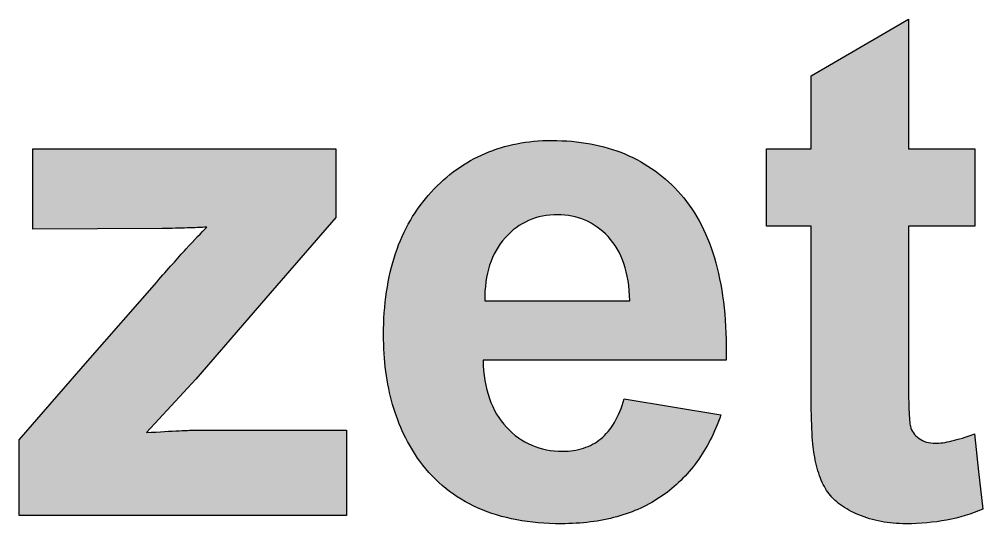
# Model space of a CAD drawing. Extents: x 13 to 340, y -87 to -13.
# Drawn here: x 250.5 to 339.6, y -67.6 to -20.9 of the extents above; entities that cross this region are included whole.
import ezdxf

# ---------------------------------------------------------------- set-up
doc = ezdxf.new("R2010")
doc.units = 0
doc.layers.add('LOGO', color=7, linetype='CONTINUOUS')

# ---------------------------------------------------------------- blocks, each defined once
blk = doc.blocks.new('*U3')
at = {"layer": 'LOGO', "color": 250, "extrusion": (0, 0, -1)}
for points in [[(-251.77, -40.341), (-251.77, -32.901), (-256.879, -40.313)], [(-256.879, -40.313), (-251.77, -32.901), (-256.879, -32.901)], [(-256.879, -40.313), (-256.879, -32.901), (-257.757, -40.309)], [(-257.757, -40.309), (-256.879, -32.901), (-257.757, -32.901)], [(-257.757, -40.309), (-257.757, -32.901), (-262.275, -40.285)], [(-262.275, -40.285), (-257.757, -32.901), (-262.275, -32.901)], [(-262.275, -40.285), (-262.275, -32.901), (-263.233, -40.28)], [(-263.233, -40.28), (-262.275, -32.901), (-263.233, -32.901)], [(-263.233, -40.28), (-263.233, -32.901), (-263.744, -40.277)], [(-263.744, -40.277), (-263.233, -32.901), (-263.744, -32.901)], [(-263.744, -40.277), (-263.744, -32.901), (-264.558, -40.26)], [(-264.558, -40.26), (-263.744, -32.901), (-264.558, -32.901)], [(-264.558, -40.26), (-264.558, -32.901), (-265.3, -40.245)], [(-265.3, -40.245), (-264.558, -32.901), (-265.3, -32.901)], [(-265.3, -40.245), (-265.3, -32.901), (-265.66, -40.237)], [(-265.66, -40.237), (-265.3, -32.901), (-265.66, -32.901)], [(-265.66, -40.237), (-265.66, -32.901), (-265.788, -40.234)], [(-265.788, -40.234), (-265.66, -32.901), (-265.788, -32.901)], [(-265.788, -40.234), (-265.788, -32.901), (-265.956, -40.231)], [(-265.956, -40.231), (-265.788, -32.901), (-265.956, -32.901)], [(-265.956, -40.231), (-265.956, -32.901), (-266.051, -40.229)], [(-266.051, -40.229), (-265.956, -32.901), (-266.051, -32.901)], [(-266.051, -40.229), (-266.051, -32.901), (-266.841, -40.194)], [(-266.841, -40.194), (-266.051, -32.901), (-266.841, -32.901)], [(-266.841, -40.194), (-266.841, -32.901), (-266.905, -40.191)], [(-266.905, -40.191), (-266.841, -32.901), (-266.905, -32.901)], [(-266.905, -40.191), (-266.905, -32.901), (-267.863, -40.149)], [(-267.863, -40.149), (-266.905, -32.901), (-267.863, -32.901)], [(-267.863, -53.021), (-267.863, -32.901), (-273.324, -46.728)], [(-273.324, -46.728), (-267.863, -32.901), (-273.324, -32.901)], [(-273.324, -46.728), (-273.324, -32.901), (-273.851, -46.12)], [(-273.851, -46.12), (-273.324, -32.901), (-273.851, -32.901)], [(-273.851, -46.12), (-273.851, -32.901), (-279.807, -39.255)], [(-279.807, -39.255), (-273.851, -32.901), (-279.807, -32.901)], [(-294.617, -42.304), (-294.617, -32.959), (-294.666, -42.228)], [(-294.666, -42.228), (-294.666, -32.941), (-294.67, -42.222)], [(-294.67, -42.222), (-294.67, -32.94), (-295.005, -41.698)], [(-295.005, -41.698), (-295.005, -32.818), (-295.038, -41.656)], [(-295.038, -41.656), (-295.038, -32.805), (-295.453, -41.139)], [(-295.453, -41.139), (-295.453, -32.702), (-295.58, -41.011)], [(-295.58, -41.011), (-295.58, -32.671), (-295.948, -40.637)], [(-295.948, -40.637), (-295.948, -32.579), (-296.475, -40.203)], [(-296.475, -40.203), (-296.475, -32.449), (-296.522, -40.172)], [(-296.522, -40.172), (-296.522, -32.437), (-296.54, -40.16)], [(-296.54, -40.16), (-296.54, -32.432), (-296.681, -40.067)], [(-296.681, -40.067), (-296.681, -32.412), (-297.033, -39.835)], [(-297.033, -39.835), (-297.033, -32.362), (-297.624, -39.534)], [(-297.624, -39.534), (-297.624, -32.278), (-297.911, -39.426)], [(-297.911, -39.426), (-297.911, -32.238), (-298.116, -39.349)], [(-298.116, -39.349), (-298.116, -32.208), (-298.246, -39.3)], [(-298.246, -39.3), (-298.246, -32.202), (-298.518, -39.231)], [(-298.518, -39.231), (-298.518, -32.19), (-298.901, -39.133)], [(-298.901, -39.133), (-298.901, -32.173), (-299.268, -39.08)], [(-299.268, -39.08), (-299.268, -32.156), (-299.587, -39.033)], [(-299.587, -39.033), (-299.587, -32.142), (-299.764, -39.025)], [(-299.764, -39.025), (-299.764, -32.134), (-300.273, -39.001)], [(-300.273, -39.001), (-299.764, -32.134), (-300.273, -32.155)], [(-300.273, -39.001), (-300.273, -32.155), (-300.306, -39)], [(-300.306, -39), (-300.273, -32.155), (-300.306, -32.157)], [(-300.657, -39.016), (-300.306, -32.157), (-300.657, -32.172)], [(-300.752, -39.021), (-300.657, -32.172), (-300.752, -32.176)], [(-300.979, -39.031), (-300.752, -32.176), (-300.979, -32.185)], [(-301.606, -39.123), (-300.979, -32.185), (-301.606, -32.212)], [(-301.627, -39.126), (-301.606, -32.212), (-301.627, -32.215)], [(-301.765, -39.161), (-301.627, -32.215), (-301.765, -32.233)], [(-302.249, -39.285), (-301.765, -32.233), (-302.249, -32.298)], [(-302.693, -39.45), (-302.249, -32.298), (-302.693, -32.358)], [(-302.844, -39.506), (-302.693, -32.358), (-302.844, -32.378)], [(-303.335, -39.752), (-302.844, -32.378), (-303.335, -32.444)], [(-303.348, -39.758), (-303.335, -32.444), (-303.348, -32.446)], [(-303.414, -39.792), (-303.348, -32.446), (-303.414, -32.462)], [(-303.537, -39.87), (-303.414, -32.462), (-303.537, -32.491)], [(-303.958, -40.14), (-303.537, -32.491), (-303.958, -32.591)], [(-304.297, -40.41), (-303.958, -32.591), (-304.297, -32.672)], [(-304.476, -40.552), (-304.297, -32.672), (-304.476, -32.715)], [(-304.648, -40.718), (-304.476, -32.715), (-304.648, -32.755)], [(-304.968, -41.027), (-304.648, -32.755), (-304.968, -32.831)], [(-304.972, -41.031), (-304.968, -32.831), (-304.972, -32.832)], [(-304.99, -41.053), (-304.972, -32.832), (-304.99, -32.837)], [(-305.419, -41.563), (-304.99, -32.837), (-305.419, -32.989)], [(-293.408, -52.442), (-293.408, -33.427), (-293.568, -52.442)], [(-293.568, -46.951), (-293.568, -33.348), (-293.58, -46.472)], [(-293.58, -46.472), (-293.58, -33.342), (-293.591, -46.057)], [(-293.591, -46.057), (-293.591, -33.336), (-293.608, -45.876)], [(-293.608, -45.876), (-293.608, -33.328), (-293.674, -45.21)], [(-293.674, -45.21), (-293.674, -33.304), (-293.818, -44.412)], [(-293.818, -44.412), (-293.818, -33.251), (-293.999, -43.751)], [(-293.999, -43.751), (-293.999, -33.185), (-294.023, -43.662)], [(-294.023, -43.662), (-294.023, -33.176), (-294.29, -42.959)], [(-294.29, -42.959), (-294.29, -33.079), (-294.617, -42.304)], [(-305.559, -41.775), (-305.419, -32.989), (-305.559, -33.038)], [(-305.778, -42.107), (-305.559, -33.038), (-305.778, -33.116)], [(-305.812, -42.158), (-305.778, -33.116), (-305.812, -33.128)], [(-306.058, -42.634), (-305.812, -33.128), (-306.058, -33.215)], [(-306.149, -42.811), (-306.058, -33.215), (-306.149, -33.247)], [(-306.429, -43.522), (-306.149, -33.247), (-306.429, -33.347)], [(-306.469, -43.662), (-306.429, -33.347), (-306.469, -33.361)], [(-306.532, -43.879), (-306.469, -33.361), (-306.532, -33.383)], [(-306.652, -44.292), (-306.532, -33.383), (-306.652, -33.441)], [(-306.818, -45.12), (-306.652, -33.441), (-306.818, -33.522)], [(-306.927, -46.006), (-306.818, -33.522), (-306.927, -33.576)], [(-306.979, -46.951), (-306.927, -33.576), (-306.979, -33.601)], [(-306.979, -52.442), (-306.979, -33.601), (-307.975, -52.442)], [(-307.975, -52.442), (-306.979, -33.601), (-307.975, -34.086)], [(-307.975, -52.442), (-307.975, -34.086), (-307.988, -52.442)], [(-307.988, -52.442), (-307.975, -34.086), (-307.988, -34.095)], [(-307.988, -52.442), (-307.988, -34.095), (-309.318, -52.442)], [(-309.318, -52.442), (-307.988, -34.095), (-309.318, -34.945)], [(-309.318, -52.442), (-309.318, -34.945), (-309.965, -52.442)], [(-309.965, -52.442), (-309.318, -34.945), (-309.965, -35.474)], [(-309.965, -52.442), (-309.965, -35.474), (-310.561, -52.442)], [(-310.561, -52.442), (-309.965, -35.474), (-310.561, -35.96)], [(-310.561, -52.442), (-310.561, -35.96), (-310.939, -52.442)], [(-310.939, -52.442), (-310.561, -35.96), (-310.939, -36.348)], [(-310.939, -52.442), (-310.939, -36.348), (-311.7, -52.442)], [(-311.7, -52.442), (-310.939, -36.348), (-311.7, -37.127)], [(-311.7, -52.442), (-311.7, -37.127), (-311.705, -52.442)], [(-311.705, -52.442), (-311.7, -37.127), (-311.705, -37.132)], [(-311.705, -52.442), (-311.705, -37.132), (-312.727, -52.442)], [(-312.727, -52.442), (-311.705, -37.132), (-312.727, -38.464)], [(-312.727, -52.442), (-312.727, -38.464), (-313.186, -52.442)], [(-313.186, -52.442), (-312.727, -38.464), (-313.186, -39.246)], [(-313.186, -52.442), (-313.186, -39.246), (-313.607, -52.442)], [(-313.607, -52.442), (-313.186, -39.246), (-313.607, -39.963)], [(-313.607, -52.442), (-313.607, -39.963), (-314.344, -52.442)], [(-314.344, -52.442), (-313.607, -39.963), (-314.344, -41.628)], [(-266.841, -54.199), (-266.841, -41.232), (-266.905, -54.125)], [(-266.905, -54.125), (-266.905, -41.164), (-267.863, -53.021)], [(-314.344, -52.442), (-314.344, -41.628), (-314.422, -52.442)], [(-314.422, -52.442), (-314.344, -41.628), (-314.422, -41.869)], [(-314.422, -52.442), (-314.422, -41.869), (-314.938, -52.442)], [(-314.938, -52.442), (-314.422, -41.869), (-314.938, -43.458)], [(-265.66, -55.479), (-265.66, -42.501), (-265.788, -55.34)], [(-265.788, -55.34), (-265.788, -42.357), (-265.956, -55.159)], [(-265.956, -55.159), (-265.956, -42.169), (-266.051, -55.055)], [(-266.051, -55.055), (-266.051, -42.068), (-266.841, -54.199)], [(-265.3, -55.869), (-265.3, -42.905), (-265.66, -55.479)], [(-314.938, -52.442), (-314.938, -43.458), (-315.39, -52.442)], [(-315.39, -52.442), (-314.938, -43.458), (-315.39, -45.455)], [(-264.558, -56.674), (-264.558, -43.738), (-265.3, -55.869)], [(-263.233, -58.11), (-263.233, -45.226), (-263.744, -57.556)], [(-263.744, -57.556), (-263.744, -44.652), (-264.558, -56.674)], [(-262.275, -59.148), (-262.275, -46.326), (-263.233, -58.11)], [(-315.39, -52.442), (-315.39, -45.455), (-315.41, -52.442)], [(-315.41, -52.442), (-315.39, -45.455), (-315.41, -45.594)], [(-315.41, -52.442), (-315.41, -45.594), (-315.699, -52.442)], [(-315.699, -52.442), (-315.41, -45.594), (-315.699, -47.618)], [(-293.568, -52.442), (-293.568, -46.951), (-293.58, -52.442)], [(-293.58, -52.442), (-293.568, -46.951), (-293.58, -46.951)], [(-293.58, -52.442), (-293.58, -46.951), (-293.591, -52.442)], [(-293.591, -52.442), (-293.58, -46.951), (-293.591, -46.951)], [(-293.591, -52.442), (-293.591, -46.951), (-293.608, -52.442)], [(-293.608, -52.442), (-293.591, -46.951), (-293.608, -46.951)], [(-293.608, -52.442), (-293.608, -46.951), (-293.674, -52.442)], [(-293.674, -52.442), (-293.608, -46.951), (-293.674, -46.951)], [(-293.674, -52.442), (-293.674, -46.951), (-293.818, -52.442)], [(-293.818, -52.442), (-293.674, -46.951), (-293.818, -46.951)], [(-293.818, -52.442), (-293.818, -46.951), (-293.999, -52.442)], [(-293.999, -52.442), (-293.818, -46.951), (-293.999, -46.951)], [(-293.999, -52.442), (-293.999, -46.951), (-294.023, -52.442)], [(-294.023, -52.442), (-293.999, -46.951), (-294.023, -46.951)], [(-294.023, -52.442), (-294.023, -46.951), (-294.29, -52.442)], [(-294.29, -52.442), (-294.023, -46.951), (-294.29, -46.951)], [(-294.29, -52.442), (-294.29, -46.951), (-294.617, -52.442)], [(-294.617, -52.442), (-294.29, -46.951), (-294.617, -46.951)], [(-294.617, -52.442), (-294.617, -46.951), (-294.666, -52.442)], [(-294.666, -52.442), (-294.617, -46.951), (-294.666, -46.951)], [(-294.666, -52.442), (-294.666, -46.951), (-294.67, -52.442)], [(-294.67, -52.442), (-294.666, -46.951), (-294.67, -46.951)], [(-294.67, -52.442), (-294.67, -46.951), (-295.005, -52.442)], [(-295.005, -52.442), (-294.67, -46.951), (-295.005, -46.951)], [(-295.005, -52.442), (-295.005, -46.951), (-295.038, -52.442)], [(-295.038, -52.442), (-295.005, -46.951), (-295.038, -46.951)], [(-295.038, -52.442), (-295.038, -46.951), (-295.453, -52.442)], [(-295.453, -52.442), (-295.038, -46.951), (-295.453, -46.951)], [(-295.453, -52.442), (-295.453, -46.951), (-295.58, -52.442)], [(-295.58, -52.442), (-295.453, -46.951), (-295.58, -46.951)], [(-295.58, -52.442), (-295.58, -46.951), (-295.948, -52.442)], [(-295.948, -52.442), (-295.58, -46.951), (-295.948, -46.951)], [(-295.948, -52.442), (-295.948, -46.951), (-296.475, -52.442)], [(-296.475, -52.442), (-295.948, -46.951), (-296.475, -46.951)], [(-296.475, -52.442), (-296.475, -46.951), (-296.522, -52.442)], [(-296.522, -52.442), (-296.475, -46.951), (-296.522, -46.951)], [(-296.522, -52.442), (-296.522, -46.951), (-296.54, -52.442)], [(-296.54, -52.442), (-296.522, -46.951), (-296.54, -46.951)], [(-296.54, -52.442), (-296.54, -46.951), (-296.681, -52.442)], [(-296.681, -52.442), (-296.54, -46.951), (-296.681, -46.951)], [(-296.681, -52.442), (-296.681, -46.951), (-297.033, -52.442)], [(-297.033, -52.442), (-296.681, -46.951), (-297.033, -46.951)], [(-297.033, -52.442), (-297.033, -46.951), (-297.624, -52.442)], [(-297.624, -52.442), (-297.033, -46.951), (-297.624, -46.951)], [(-297.624, -52.442), (-297.624, -46.951), (-297.911, -52.442)], [(-297.911, -52.442), (-297.624, -46.951), (-297.911, -46.951)], [(-297.911, -52.442), (-297.911, -46.951), (-298.116, -52.442)], [(-298.116, -52.442), (-297.911, -46.951), (-298.116, -46.951)], [(-298.116, -52.442), (-298.116, -46.951), (-298.246, -52.442)], [(-298.246, -52.442), (-298.116, -46.951), (-298.246, -46.951)], [(-298.246, -52.442), (-298.246, -46.951), (-298.518, -52.442)], [(-298.518, -52.442), (-298.246, -46.951), (-298.518, -46.951)], [(-298.518, -52.442), (-298.518, -46.951), (-298.901, -52.442)], [(-298.901, -52.442), (-298.518, -46.951), (-298.901, -46.951)], [(-298.901, -52.442), (-298.901, -46.951), (-299.268, -52.442)], [(-299.268, -52.442), (-298.901, -46.951), (-299.268, -46.951)], [(-299.268, -52.442), (-299.268, -46.951), (-299.587, -52.442)], [(-299.587, -52.442), (-299.268, -46.951), (-299.587, -46.951)], [(-299.587, -52.442), (-299.587, -46.951), (-299.764, -52.442)], [(-299.764, -52.442), (-299.587, -46.951), (-299.764, -46.951)], [(-299.764, -52.442), (-299.764, -46.951), (-300.273, -52.442)], [(-300.273, -52.442), (-299.764, -46.951), (-300.273, -46.951)], [(-300.273, -52.442), (-300.273, -46.951), (-300.306, -52.442)], [(-300.306, -52.442), (-300.273, -46.951), (-300.306, -46.951)], [(-300.306, -52.442), (-300.306, -46.951), (-300.657, -52.442)], [(-300.657, -52.442), (-300.306, -46.951), (-300.657, -46.951)], [(-300.657, -52.442), (-300.657, -46.951), (-300.752, -52.442)], [(-300.752, -52.442), (-300.657, -46.951), (-300.752, -46.951)], [(-300.752, -52.442), (-300.752, -46.951), (-300.979, -52.442)], [(-300.979, -52.442), (-300.752, -46.951), (-300.979, -46.951)], [(-300.979, -52.442), (-300.979, -46.951), (-301.606, -52.442)], [(-301.606, -52.442), (-300.979, -46.951), (-301.606, -46.951)], [(-301.606, -52.442), (-301.606, -46.951), (-301.627, -52.442)], [(-301.627, -52.442), (-301.606, -46.951), (-301.627, -46.951)], [(-301.627, -52.442), (-301.627, -46.951), (-301.765, -52.442)], [(-301.765, -52.442), (-301.627, -46.951), (-301.765, -46.951)], [(-301.765, -52.442), (-301.765, -46.951), (-302.249, -52.442)], [(-302.249, -52.442), (-301.765, -46.951), (-302.249, -46.951)], [(-302.249, -52.442), (-302.249, -46.951), (-302.693, -52.442)], [(-302.693, -52.442), (-302.249, -46.951), (-302.693, -46.951)], [(-302.693, -52.442), (-302.693, -46.951), (-302.844, -52.442)], [(-302.844, -52.442), (-302.693, -46.951), (-302.844, -46.951)], [(-302.844, -52.442), (-302.844, -46.951), (-303.335, -52.442)], [(-303.335, -52.442), (-302.844, -46.951), (-303.335, -46.951)], [(-303.335, -52.442), (-303.335, -46.951), (-303.348, -52.442)], [(-303.348, -52.442), (-303.335, -46.951), (-303.348, -46.951)], [(-303.348, -52.442), (-303.348, -46.951), (-303.414, -52.442)], [(-303.414, -52.442), (-303.348, -46.951), (-303.414, -46.951)], [(-303.414, -52.442), (-303.414, -46.951), (-303.537, -52.442)], [(-303.537, -52.442), (-303.414, -46.951), (-303.537, -46.951)], [(-303.537, -52.442), (-303.537, -46.951), (-303.958, -52.442)], [(-303.958, -52.442), (-303.537, -46.951), (-303.958, -46.951)], [(-303.958, -52.442), (-303.958, -46.951), (-304.297, -52.442)], [(-304.297, -52.442), (-303.958, -46.951), (-304.297, -46.951)], [(-304.297, -52.442), (-304.297, -46.951), (-304.476, -52.442)], [(-304.476, -52.442), (-304.297, -46.951), (-304.476, -46.951)], [(-304.476, -52.442), (-304.476, -46.951), (-304.648, -52.442)], [(-304.648, -52.442), (-304.476, -46.951), (-304.648, -46.951)], [(-304.648, -52.442), (-304.648, -46.951), (-304.968, -52.442)], [(-304.968, -52.442), (-304.648, -46.951), (-304.968, -46.951)], [(-304.968, -52.442), (-304.968, -46.951), (-304.972, -52.442)], [(-304.972, -52.442), (-304.968, -46.951), (-304.972, -46.951)], [(-304.972, -52.442), (-304.972, -46.951), (-304.99, -52.442)], [(-304.99, -52.442), (-304.972, -46.951), (-304.99, -46.951)], [(-304.99, -52.442), (-304.99, -46.951), (-305.419, -52.442)], [(-305.419, -52.442), (-304.99, -46.951), (-305.419, -46.951)], [(-305.419, -52.442), (-305.419, -46.951), (-305.559, -52.442)], [(-305.559, -52.442), (-305.419, -46.951), (-305.559, -46.951)], [(-305.559, -52.442), (-305.559, -46.951), (-305.778, -52.442)], [(-305.778, -52.442), (-305.559, -46.951), (-305.778, -46.951)], [(-305.778, -52.442), (-305.778, -46.951), (-305.812, -52.442)], [(-305.812, -52.442), (-305.778, -46.951), (-305.812, -46.951)], [(-305.812, -52.442), (-305.812, -46.951), (-306.058, -52.442)], [(-306.058, -52.442), (-305.812, -46.951), (-306.058, -46.951)], [(-306.058, -52.442), (-306.058, -46.951), (-306.149, -52.442)], [(-306.149, -52.442), (-306.058, -46.951), (-306.149, -46.951)], [(-306.149, -52.442), (-306.149, -46.951), (-306.429, -52.442)], [(-306.429, -52.442), (-306.149, -46.951), (-306.429, -46.951)], [(-306.429, -52.442), (-306.429, -46.951), (-306.469, -52.442)], [(-306.469, -52.442), (-306.429, -46.951), (-306.469, -46.951)], [(-306.469, -52.442), (-306.469, -46.951), (-306.532, -52.442)], [(-306.532, -52.442), (-306.469, -46.951), (-306.532, -46.951)], [(-306.532, -52.442), (-306.532, -46.951), (-306.652, -52.442)], [(-306.652, -52.442), (-306.532, -46.951), (-306.652, -46.951)], [(-306.652, -52.442), (-306.652, -46.951), (-306.818, -52.442)], [(-306.818, -52.442), (-306.652, -46.951), (-306.818, -46.951)], [(-306.818, -52.442), (-306.818, -46.951), (-306.927, -52.442)], [(-306.927, -52.442), (-306.818, -46.951), (-306.927, -46.951)], [(-306.927, -52.442), (-306.927, -46.951), (-306.979, -52.442)], [(-306.979, -52.442), (-306.927, -46.951), (-306.979, -46.951)], [(-315.699, -52.442), (-315.699, -47.618), (-315.865, -52.442)], [(-315.865, -52.442), (-315.699, -47.618), (-315.865, -49.947)], [(-315.865, -52.442), (-315.865, -49.947), (-315.889, -52.442)], [(-257.757, -66.812), (-257.757, -51.514), (-262.275, -66.812)], [(-256.879, -66.812), (-256.879, -52.522), (-257.757, -66.812)], [(-293.568, -66.358), (-293.408, -52.442), (-293.568, -54.194)], [(-293.58, -66.363), (-293.568, -54.194), (-293.58, -54.328)], [(-293.591, -66.367), (-293.58, -54.328), (-293.591, -54.37)], [(-293.608, -66.373), (-293.591, -54.37), (-293.608, -54.44)], [(-293.674, -66.398), (-293.608, -54.44), (-293.674, -54.701)], [(-293.818, -66.451), (-293.674, -54.701), (-293.818, -55.274)], [(-293.999, -66.518), (-293.818, -55.274), (-293.999, -55.991)], [(-294.023, -66.527), (-293.999, -55.991), (-294.023, -56.044)], [(-294.29, -66.626), (-294.023, -56.044), (-294.29, -56.62)], [(-306.469, -66.685), (-306.469, -56.019), (-306.532, -66.662)], [(-306.532, -66.662), (-306.469, -56.019), (-306.532, -56.029)], [(-306.532, -66.662), (-306.532, -56.029), (-306.652, -66.619)], [(-306.652, -66.619), (-306.532, -56.029), (-306.652, -56.049)], [(-306.652, -66.619), (-306.652, -56.049), (-306.818, -66.559)], [(-306.818, -66.559), (-306.652, -56.049), (-306.818, -56.077)], [(-306.818, -66.559), (-306.818, -56.077), (-306.927, -66.519)], [(-306.927, -66.519), (-306.818, -56.077), (-306.927, -56.095)], [(-306.927, -66.519), (-306.927, -56.095), (-306.979, -66.5)], [(-306.979, -66.5), (-306.927, -56.095), (-306.979, -56.104)], [(-306.979, -66.5), (-306.979, -56.104), (-307.975, -66.138)], [(-307.975, -66.138), (-306.979, -56.104), (-307.975, -56.272)], [(-294.617, -66.747), (-294.29, -56.62), (-294.617, -57.328)], [(-306.149, -66.802), (-306.149, -56.945), (-306.429, -66.7)], [(-306.429, -66.7), (-306.429, -56.136), (-306.469, -66.685)], [(-307.975, -66.138), (-307.975, -56.272), (-307.988, -66.133)], [(-307.988, -66.133), (-307.975, -56.272), (-307.988, -56.274)], [(-307.988, -66.133), (-307.988, -56.274), (-309.318, -65.376)], [(-309.318, -65.376), (-307.988, -56.274), (-309.318, -56.497)], [(-309.318, -65.376), (-309.318, -56.497), (-309.965, -65.008)], [(-309.965, -65.008), (-309.318, -56.497), (-309.965, -56.606)], [(-309.965, -65.008), (-309.965, -56.606), (-310.561, -64.516)], [(-310.561, -64.516), (-309.965, -56.606), (-310.561, -56.706)], [(-310.561, -64.516), (-310.561, -56.706), (-310.939, -64.204)], [(-310.939, -64.204), (-310.561, -56.706), (-310.939, -56.77)], [(-310.939, -64.204), (-310.939, -56.77), (-311.7, -63.576)], [(-311.7, -63.576), (-310.939, -56.77), (-311.7, -56.897)], [(-311.7, -63.576), (-311.7, -56.897), (-311.705, -63.571)], [(-311.705, -63.571), (-311.7, -56.897), (-311.705, -56.898)], [(-311.705, -63.571), (-311.705, -56.898), (-312.727, -62.384)], [(-312.727, -62.384), (-311.705, -56.898), (-312.727, -57.069)], [(-294.666, -66.765), (-294.617, -57.328), (-294.666, -57.433)], [(-294.67, -66.766), (-294.666, -57.433), (-294.67, -57.439)], [(-295.005, -66.848), (-294.67, -57.439), (-295.005, -57.886)], [(-295.038, -66.856), (-295.005, -57.886), (-295.038, -57.93)], [(-305.778, -66.937), (-305.778, -57.776), (-305.812, -66.924)], [(-305.812, -66.924), (-305.812, -57.708), (-306.058, -66.835)], [(-306.058, -66.835), (-306.058, -57.208), (-306.149, -66.802)], [(-312.727, -62.384), (-312.727, -57.069), (-313.186, -61.851)], [(-313.186, -61.851), (-312.727, -57.069), (-313.186, -57.146)], [(-313.186, -61.851), (-313.186, -57.146), (-313.607, -61.163)], [(-313.607, -61.163), (-313.186, -57.146), (-313.607, -57.217)], [(-313.607, -61.163), (-313.607, -57.217), (-314.344, -59.96)], [(-314.344, -59.96), (-313.607, -57.217), (-314.344, -57.341)], [(-314.344, -59.96), (-314.344, -57.341), (-314.422, -59.832)], [(-314.422, -59.832), (-314.344, -57.341), (-314.422, -57.354)], [(-314.422, -59.832), (-314.422, -57.354), (-314.938, -58.624)], [(-314.938, -58.624), (-314.422, -57.354), (-314.938, -57.44)], [(-314.938, -58.624), (-314.938, -57.44), (-315.39, -57.566)], [(-315.39, -57.566), (-315.39, -57.516), (-315.41, -57.52)], [(-251.77, -66.812), (-251.77, -58.389), (-256.879, -66.812)], [(-295.453, -66.957), (-295.038, -57.93), (-295.453, -58.485)], [(-295.58, -66.988), (-295.453, -58.485), (-295.58, -58.653)], [(-295.948, -67.078), (-295.58, -58.653), (-295.948, -58.978)], [(-305.419, -67.007), (-305.419, -58.423), (-305.559, -66.98)], [(-305.559, -66.98), (-305.559, -58.223), (-305.778, -66.937)], [(-262.275, -66.812), (-262.275, -59.148), (-263.233, -66.812)], [(-263.233, -66.812), (-263.233, -59.095), (-263.744, -66.812)], [(-263.744, -66.812), (-263.744, -59.067), (-264.558, -66.812)], [(-264.558, -66.812), (-264.558, -59.022), (-265.3, -66.812)], [(-265.3, -66.812), (-265.3, -58.98), (-265.66, -66.812)], [(-265.66, -66.812), (-265.66, -58.968), (-265.788, -66.812)], [(-265.788, -66.812), (-265.788, -58.964), (-265.956, -66.812)], [(-265.956, -66.812), (-265.956, -58.958), (-266.051, -66.812)], [(-266.051, -66.812), (-266.051, -58.954), (-266.841, -66.812)], [(-266.841, -66.812), (-266.841, -58.927), (-266.905, -66.812)], [(-266.905, -66.812), (-266.905, -58.925), (-267.863, -66.812)], [(-267.863, -66.812), (-266.905, -58.925), (-267.863, -58.925)], [(-267.863, -66.812), (-267.863, -58.925), (-273.324, -66.812)], [(-273.324, -66.812), (-267.863, -58.925), (-273.324, -58.925)], [(-273.324, -66.812), (-273.324, -58.925), (-273.851, -66.812)], [(-273.851, -66.812), (-273.324, -58.925), (-273.851, -58.925)], [(-273.851, -66.812), (-273.851, -58.925), (-279.807, -66.812)], [(-279.807, -66.812), (-273.851, -58.925), (-279.807, -58.925)], [(-279.807, -66.812), (-279.807, -58.925), (-280.795, -66.812)], [(-280.795, -66.812), (-279.807, -58.925), (-280.795, -58.925)], [(-296.475, -67.206), (-295.948, -58.978), (-296.475, -59.442)], [(-296.522, -67.218), (-296.475, -59.442), (-296.522, -59.484)], [(-296.54, -67.22), (-296.522, -59.484), (-296.54, -59.5)], [(-296.681, -67.24), (-296.54, -59.5), (-296.681, -59.624)], [(-297.033, -67.287), (-296.681, -59.624), (-297.033, -59.823)], [(-304.476, -67.193), (-304.476, -59.547), (-304.648, -67.159)], [(-304.648, -67.159), (-304.648, -59.378), (-304.968, -67.096)], [(-304.968, -67.096), (-304.968, -59.064), (-304.972, -67.096)], [(-304.972, -67.096), (-304.972, -59.061), (-304.99, -67.092)], [(-304.99, -67.092), (-304.99, -59.035), (-305.419, -67.007)], [(-250.525, -66.812), (-250.525, -59.819), (-251.77, -66.812)], [(-297.624, -67.367), (-297.033, -59.823), (-297.624, -60.156)], [(-297.911, -67.406), (-297.624, -60.156), (-297.911, -60.318)], [(-298.116, -67.434), (-297.911, -60.318), (-298.116, -60.381)], [(-298.246, -67.452), (-298.116, -60.381), (-298.246, -60.421)], [(-298.518, -67.489), (-298.246, -60.421), (-298.518, -60.504)], [(-298.901, -67.505), (-298.518, -60.504), (-298.901, -60.622)], [(-302.844, -67.448), (-302.844, -60.521), (-303.335, -67.419)], [(-303.335, -67.419), (-303.335, -60.313), (-303.348, -67.416)], [(-303.348, -67.416), (-303.348, -60.307), (-303.414, -67.403)], [(-303.414, -67.403), (-303.414, -60.279), (-303.537, -67.379)], [(-303.537, -67.379), (-303.537, -60.226), (-303.958, -67.296)], [(-303.958, -67.296), (-303.958, -59.947), (-304.297, -67.229)], [(-304.297, -67.229), (-304.297, -59.723), (-304.476, -67.193)], [(-299.268, -67.52), (-298.901, -60.622), (-299.268, -60.734)], [(-299.587, -67.534), (-299.268, -60.734), (-299.587, -60.764)], [(-299.764, -67.541), (-299.587, -60.764), (-299.764, -60.781)], [(-300.273, -67.563), (-299.764, -60.781), (-300.273, -60.828)], [(-300.306, -67.564), (-300.273, -60.828), (-300.306, -60.831)], [(-300.657, -67.579), (-300.306, -60.831), (-300.657, -60.864)], [(-300.657, -67.579), (-300.657, -60.864), (-300.752, -67.573)], [(-300.752, -67.573), (-300.657, -60.864), (-300.752, -60.873)], [(-300.752, -67.573), (-300.752, -60.873), (-300.979, -67.56)], [(-300.979, -67.56), (-300.979, -60.857), (-301.606, -67.522)], [(-301.606, -67.522), (-301.606, -60.813), (-301.627, -67.521)], [(-301.627, -67.521), (-301.627, -60.811), (-301.765, -67.513)], [(-301.765, -67.513), (-301.765, -60.801), (-302.249, -67.484)], [(-302.249, -67.484), (-302.249, -60.689), (-302.693, -67.457)], [(-302.693, -67.457), (-302.693, -60.586), (-302.844, -67.448)]]:
    blk.add_solid(points, dxfattribs=at)
at = {"layer": 'LOGO', "color": 250}
for points in [[(294.617, -42.304), (294.29, -33.079), (294.617, -32.959)], [(294.666, -42.228), (294.617, -32.959), (294.666, -32.941)], [(294.67, -42.222), (294.666, -32.941), (294.67, -32.94)], [(295.005, -41.698), (294.67, -32.94), (295.005, -32.818)], [(295.038, -41.656), (295.005, -32.818), (295.038, -32.805)], [(295.453, -41.139), (295.038, -32.805), (295.453, -32.702)], [(295.58, -41.011), (295.453, -32.702), (295.58, -32.671)], [(295.948, -40.637), (295.58, -32.671), (295.948, -32.579)], [(296.475, -40.203), (295.948, -32.579), (296.475, -32.449)], [(296.522, -40.172), (296.475, -32.449), (296.522, -32.437)], [(296.54, -40.16), (296.522, -32.437), (296.54, -32.432)], [(296.681, -40.067), (296.54, -32.432), (296.681, -32.412)], [(297.033, -39.835), (296.681, -32.412), (297.033, -32.362)], [(297.624, -39.534), (297.033, -32.362), (297.624, -32.278)], [(297.911, -39.426), (297.624, -32.278), (297.911, -32.238)], [(298.116, -39.349), (297.911, -32.238), (298.116, -32.208)], [(298.246, -39.3), (298.116, -32.208), (298.246, -32.202)], [(298.518, -39.231), (298.246, -32.202), (298.518, -32.19)], [(298.901, -39.133), (298.518, -32.19), (298.901, -32.173)], [(299.268, -39.08), (298.901, -32.173), (299.268, -32.156)], [(299.587, -39.033), (299.268, -32.156), (299.587, -32.142)], [(299.764, -39.025), (299.587, -32.142), (299.764, -32.134)], [(300.306, -39), (300.306, -32.157), (300.657, -39.016)], [(300.657, -39.016), (300.657, -32.172), (300.752, -39.021)], [(300.752, -39.021), (300.752, -32.176), (300.979, -39.031)], [(300.979, -39.031), (300.979, -32.185), (301.606, -39.123)], [(301.606, -39.123), (301.606, -32.212), (301.627, -39.126)], [(301.627, -39.126), (301.627, -32.215), (301.765, -39.161)], [(301.765, -39.161), (301.765, -32.233), (302.249, -39.285)], [(302.249, -39.285), (302.249, -32.298), (302.693, -39.45)], [(302.693, -39.45), (302.693, -32.358), (302.844, -39.506)], [(302.844, -39.506), (302.844, -32.378), (303.335, -39.752)], [(303.335, -39.752), (303.335, -32.444), (303.348, -39.758)], [(303.348, -39.758), (303.348, -32.446), (303.414, -39.792)], [(303.414, -39.792), (303.414, -32.462), (303.537, -39.87)], [(303.537, -39.87), (303.537, -32.491), (303.958, -40.14)], [(303.958, -40.14), (303.958, -32.591), (304.297, -40.41)], [(304.297, -40.41), (304.297, -32.672), (304.476, -40.552)], [(304.476, -40.552), (304.476, -32.715), (304.648, -40.718)], [(304.648, -40.718), (304.648, -32.755), (304.968, -41.027)], [(304.968, -41.027), (304.968, -32.831), (304.972, -41.031)], [(304.972, -41.031), (304.972, -32.832), (304.99, -41.053)], [(304.99, -41.053), (304.99, -32.837), (305.419, -41.563)], [(292.961, -66.134), (292.252, -33.999), (292.961, -33.648)], [(293.408, -66.299), (292.961, -33.648), (293.408, -33.427)], [(292.961, -66.134), (292.961, -33.648), (293.408, -66.299)], [(293.568, -52.442), (293.408, -33.427), (293.568, -33.348)], [(293.58, -46.472), (293.568, -33.348), (293.58, -33.342)], [(293.591, -46.057), (293.58, -33.342), (293.591, -33.336)], [(293.608, -45.876), (293.591, -33.336), (293.608, -33.328)], [(293.674, -45.21), (293.608, -33.328), (293.674, -33.304)], [(293.818, -44.412), (293.674, -33.304), (293.818, -33.251)], [(293.999, -43.751), (293.818, -33.251), (293.999, -33.185)], [(294.023, -43.662), (293.999, -33.185), (294.023, -33.176)], [(294.29, -42.959), (294.023, -33.176), (294.29, -33.079)], [(305.419, -41.563), (305.419, -32.989), (305.559, -41.775)], [(305.559, -41.775), (305.559, -33.038), (305.778, -42.107)], [(305.778, -42.107), (305.778, -33.116), (305.812, -42.158)], [(305.812, -42.158), (305.812, -33.128), (306.058, -42.634)], [(306.058, -42.634), (306.058, -33.215), (306.149, -42.811)], [(306.149, -42.811), (306.149, -33.247), (306.429, -43.522)], [(306.429, -43.522), (306.429, -33.347), (306.469, -43.662)], [(306.469, -43.662), (306.469, -33.361), (306.532, -43.879)], [(306.532, -43.879), (306.532, -33.383), (306.652, -44.292)], [(306.652, -44.292), (306.652, -33.441), (306.818, -45.12)], [(306.818, -45.12), (306.818, -33.522), (306.927, -46.006)], [(306.927, -46.006), (306.927, -33.576), (306.979, -46.951)], [(291.397, -65.321), (290.968, -34.82), (291.397, -34.546)], [(292.252, -65.765), (291.397, -34.546), (292.252, -33.999)], [(291.397, -65.321), (291.397, -34.546), (292.252, -65.765)], [(292.252, -65.765), (292.252, -33.999), (292.961, -66.134)], [(289.976, -64.327), (289.757, -35.789), (289.976, -35.614)], [(290.968, -65.021), (289.976, -35.614), (290.968, -34.82)], [(289.976, -64.327), (289.976, -35.614), (290.968, -65.021)], [(290.968, -65.021), (290.968, -34.82), (291.397, -65.321)], [(289.757, -64.126), (288.699, -36.829), (289.757, -35.789)], [(289.757, -64.126), (289.757, -35.789), (289.976, -64.327)], [(288.619, -63.057), (287.586, -38.158), (288.619, -36.908)], [(288.699, -63.153), (288.619, -36.908), (288.699, -36.829)], [(288.619, -63.057), (288.619, -36.908), (288.699, -63.153)], [(288.699, -63.153), (288.699, -36.829), (289.757, -64.126)], [(287.565, -61.799), (286.691, -39.523), (287.565, -38.189)], [(287.586, -61.823), (287.565, -38.189), (287.586, -38.158)], [(287.565, -61.799), (287.565, -38.189), (287.586, -61.823)], [(287.586, -61.823), (287.586, -38.158), (288.619, -63.057)], [(286.691, -60.328), (286.099, -40.679), (286.691, -39.523)], [(286.691, -60.328), (286.691, -39.523), (287.565, -61.799)], [(267.863, -53.021), (266.905, -41.164), (267.863, -40.149)], [(286.099, -59.332), (285.934, -41.002), (286.099, -40.679)], [(286.099, -59.332), (286.099, -40.679), (286.691, -60.328)], [(266.841, -54.199), (266.051, -42.068), (266.841, -41.232)], [(266.905, -54.125), (266.841, -41.232), (266.905, -41.164)], [(285.934, -58.895), (285.314, -42.596), (285.934, -41.002)], [(285.934, -58.895), (285.934, -41.002), (286.099, -59.332)], [(265.66, -55.479), (265.3, -42.905), (265.66, -42.501)], [(265.788, -55.34), (265.66, -42.501), (265.788, -42.357)], [(265.956, -55.159), (265.788, -42.357), (265.956, -42.169)], [(266.051, -55.055), (265.956, -42.169), (266.051, -42.068)], [(285.314, -57.256), (285.051, -43.527), (285.314, -42.596)], [(285.314, -57.256), (285.314, -42.596), (285.934, -58.895)], [(265.3, -55.869), (264.558, -43.738), (265.3, -42.905)], [(285.051, -56.562), (284.832, -44.303), (285.051, -43.527)], [(285.051, -56.562), (285.051, -43.527), (285.314, -57.256)], [(264.558, -56.674), (263.744, -44.652), (264.558, -43.738)], [(284.832, -55.492), (284.488, -46.125), (284.832, -44.303)], [(284.832, -55.492), (284.832, -44.303), (285.051, -56.562)], [(263.233, -58.11), (262.275, -46.326), (263.233, -45.226)], [(263.744, -57.556), (263.233, -45.226), (263.744, -44.652)], [(262.275, -66.812), (257.757, -51.514), (262.275, -46.326)], [(284.488, -53.81), (284.422, -46.742), (284.488, -46.125)], [(284.488, -53.81), (284.488, -46.125), (284.832, -55.492)], [(284.422, -53.488), (284.282, -48.061), (284.422, -46.742)], [(284.422, -53.488), (284.422, -46.742), (284.488, -53.81)], [(284.282, -51.221), (284.213, -50.112), (284.282, -48.061)], [(284.282, -51.221), (284.282, -48.061), (284.422, -53.488)], [(257.757, -66.812), (256.879, -52.522), (257.757, -51.514)], [(256.879, -66.812), (251.77, -58.389), (256.879, -52.522)], [(293.408, -66.299), (293.408, -52.442), (293.568, -66.358)], [(293.568, -66.358), (293.568, -54.194), (293.58, -66.363)], [(293.58, -66.363), (293.58, -54.328), (293.591, -66.367)], [(293.591, -66.367), (293.591, -54.37), (293.608, -66.373)], [(293.608, -66.373), (293.608, -54.44), (293.674, -66.398)], [(293.674, -66.398), (293.674, -54.701), (293.818, -66.451)], [(293.818, -66.451), (293.818, -55.274), (293.999, -66.518)], [(293.999, -66.518), (293.999, -55.991), (294.023, -66.527)], [(294.023, -66.527), (294.023, -56.044), (294.29, -66.626)], [(306.469, -66.685), (306.429, -56.136), (306.469, -56.019)], [(294.29, -66.626), (294.29, -56.62), (294.617, -66.747)], [(306.149, -66.802), (306.058, -57.208), (306.149, -56.945)], [(306.429, -66.7), (306.149, -56.945), (306.429, -56.136)], [(294.617, -66.747), (294.617, -57.328), (294.666, -66.765)], [(294.666, -66.765), (294.666, -57.433), (294.67, -66.766)], [(294.67, -66.766), (294.67, -57.439), (295.005, -66.848)], [(295.005, -66.848), (295.005, -57.886), (295.038, -66.856)], [(305.778, -66.937), (305.559, -58.223), (305.778, -57.776)], [(305.812, -66.924), (305.778, -57.776), (305.812, -57.708)], [(306.058, -66.835), (305.812, -57.708), (306.058, -57.208)], [(315.39, -57.566), (314.938, -57.44), (315.39, -57.516)], [(251.77, -66.812), (250.525, -59.819), (251.77, -58.389)], [(295.038, -66.856), (295.038, -57.93), (295.453, -66.957)], [(295.453, -66.957), (295.453, -58.485), (295.58, -66.988)], [(295.58, -66.988), (295.58, -58.653), (295.948, -67.078)], [(305.419, -67.007), (304.99, -59.035), (305.419, -58.423)], [(305.559, -66.98), (305.419, -58.423), (305.559, -58.223)], [(263.233, -66.812), (262.275, -59.148), (263.233, -59.095)], [(263.744, -66.812), (263.233, -59.095), (263.744, -59.067)], [(264.558, -66.812), (263.744, -59.067), (264.558, -59.022)], [(265.3, -66.812), (264.558, -59.022), (265.3, -58.98)], [(265.66, -66.812), (265.3, -58.98), (265.66, -58.968)], [(265.788, -66.812), (265.66, -58.968), (265.788, -58.964)], [(265.956, -66.812), (265.788, -58.964), (265.956, -58.958)], [(266.051, -66.812), (265.956, -58.958), (266.051, -58.954)], [(266.841, -66.812), (266.051, -58.954), (266.841, -58.927)], [(266.905, -66.812), (266.841, -58.927), (266.905, -58.925)], [(295.948, -67.078), (295.948, -58.978), (296.475, -67.206)], [(296.475, -67.206), (296.475, -59.442), (296.522, -67.218)], [(296.522, -67.218), (296.522, -59.484), (296.54, -67.22)], [(296.54, -67.22), (296.54, -59.5), (296.681, -67.24)], [(296.681, -67.24), (296.681, -59.624), (297.033, -67.287)], [(304.476, -67.193), (304.297, -59.723), (304.476, -59.547)], [(304.648, -67.159), (304.476, -59.547), (304.648, -59.378)], [(304.968, -67.096), (304.648, -59.378), (304.968, -59.064)], [(304.972, -67.096), (304.968, -59.064), (304.972, -59.061)], [(304.99, -67.092), (304.972, -59.061), (304.99, -59.035)], [(297.033, -67.287), (297.033, -59.823), (297.624, -67.367)], [(297.624, -67.367), (297.624, -60.156), (297.911, -67.406)], [(297.911, -67.406), (297.911, -60.318), (298.116, -67.434)], [(298.116, -67.434), (298.116, -60.381), (298.246, -67.452)], [(298.246, -67.452), (298.246, -60.421), (298.518, -67.489)], [(298.518, -67.489), (298.518, -60.504), (298.901, -67.505)], [(302.844, -67.448), (302.693, -60.586), (302.844, -60.521)], [(303.335, -67.419), (302.844, -60.521), (303.335, -60.313)], [(303.348, -67.416), (303.335, -60.313), (303.348, -60.307)], [(303.414, -67.403), (303.348, -60.307), (303.414, -60.279)], [(303.537, -67.379), (303.414, -60.279), (303.537, -60.226)], [(303.958, -67.296), (303.537, -60.226), (303.958, -59.947)], [(304.297, -67.229), (303.958, -59.947), (304.297, -59.723)], [(298.901, -67.505), (298.901, -60.622), (299.268, -67.52)], [(299.268, -67.52), (299.268, -60.734), (299.587, -67.534)], [(299.587, -67.534), (299.587, -60.764), (299.764, -67.541)], [(299.764, -67.541), (299.764, -60.781), (300.273, -67.563)], [(300.273, -67.563), (300.273, -60.828), (300.306, -67.564)], [(300.306, -67.564), (300.306, -60.831), (300.657, -67.579)], [(300.979, -67.56), (300.752, -60.873), (300.979, -60.857)], [(301.606, -67.522), (300.979, -60.857), (301.606, -60.813)], [(301.627, -67.521), (301.606, -60.813), (301.627, -60.811)], [(301.765, -67.513), (301.627, -60.811), (301.765, -60.801)], [(302.249, -67.484), (301.765, -60.801), (302.249, -60.689)], [(302.693, -67.457), (302.249, -60.689), (302.693, -60.586)]]:
    blk.add_solid(points, dxfattribs=at)
blk = doc.blocks.new('*U4')
at = {"layer": 'LOGO', "color": 250}
for points in [[(332.528, -67.579), (330.221, -22.398), (332.528, -21.056)], [(332.751, -67.559), (332.528, -21.056), (332.751, -20.926)], [(330.221, -67.375), (328.249, -23.545), (330.221, -22.398)], [(330.221, -67.375), (330.221, -22.398), (332.528, -67.579)], [(328.152, -66.764), (326.464, -24.583), (328.152, -23.601)], [(328.249, -66.792), (328.152, -23.601), (328.249, -23.545)], [(328.152, -66.764), (328.152, -23.601), (328.249, -66.792)], [(328.249, -66.792), (328.249, -23.545), (330.221, -67.375)], [(326.464, -65.83), (325.295, -25.262), (326.464, -24.583)], [(326.464, -65.83), (326.464, -24.583), (328.152, -66.764)], [(324.525, -63.137), (324.034, -25.996), (324.525, -25.71)], [(325.295, -64.656), (324.525, -25.71), (325.295, -25.262)], [(324.525, -63.137), (324.525, -25.71), (325.295, -64.656)], [(325.295, -64.656), (325.295, -25.262), (326.464, -65.83)], [(323.818, -58.797), (323.746, -26.163), (323.818, -26.121)], [(323.746, -54.838), (323.746, -26.163), (323.818, -58.797)], [(324.034, -61.16), (323.818, -26.121), (324.034, -25.996)], [(323.818, -58.797), (323.818, -26.121), (324.034, -61.16)], [(324.034, -61.16), (324.034, -25.996), (324.525, -63.137)], [(338, -66.824), (336.766, -59.922), (338, -59.54)], [(338.85, -66.515), (338, -59.54), (338.85, -59.276)], [(335.816, -67.285), (335.242, -60.138), (335.816, -60.056)], [(336.279, -67.243), (335.816, -60.056), (336.279, -59.991)], [(336.766, -67.125), (336.279, -59.991), (336.766, -59.922)]]:
    blk.add_solid(points, dxfattribs=at)
at = {"layer": 'LOGO', "color": 250, "extrusion": (0, 0, -1)}
for points in [[(-332.528, -67.579), (-332.528, -21.056), (-332.751, -67.559)], [(-319.628, -40.054), (-319.628, -32.901), (-321.687, -40.054)], [(-321.687, -40.054), (-319.628, -32.901), (-321.687, -32.901)], [(-321.687, -40.054), (-321.687, -32.901), (-323.746, -40.054)], [(-323.746, -40.054), (-321.687, -32.901), (-323.746, -32.901)], [(-332.751, -40.054), (-332.751, -32.901), (-332.795, -40.054)], [(-332.795, -40.054), (-332.751, -32.901), (-332.795, -32.901)], [(-332.795, -40.054), (-332.795, -32.901), (-332.927, -40.054)], [(-332.927, -40.054), (-332.795, -32.901), (-332.927, -32.901)], [(-332.927, -40.054), (-332.927, -32.901), (-333.214, -40.054)], [(-333.214, -40.054), (-332.927, -32.901), (-333.214, -32.901)], [(-333.214, -40.054), (-333.214, -32.901), (-333.725, -40.054)], [(-333.725, -40.054), (-333.214, -32.901), (-333.725, -32.901)], [(-333.725, -40.054), (-333.725, -32.901), (-334.415, -40.054)], [(-334.415, -40.054), (-333.725, -32.901), (-334.415, -32.901)], [(-334.415, -40.054), (-334.415, -32.901), (-335.242, -40.054)], [(-335.242, -40.054), (-334.415, -32.901), (-335.242, -32.901)], [(-335.242, -40.054), (-335.242, -32.901), (-335.816, -40.054)], [(-335.816, -40.054), (-335.242, -32.901), (-335.816, -32.901)], [(-335.816, -40.054), (-335.816, -32.901), (-336.279, -40.054)], [(-336.279, -40.054), (-335.816, -32.901), (-336.279, -32.901)], [(-336.279, -40.054), (-336.279, -32.901), (-336.766, -40.054)], [(-336.766, -40.054), (-336.279, -32.901), (-336.766, -32.901)], [(-336.766, -40.054), (-336.766, -32.901), (-338, -40.054)], [(-338, -40.054), (-336.766, -32.901), (-338, -32.901)], [(-338, -40.054), (-338, -32.901), (-338.85, -40.054)], [(-338.85, -40.054), (-338, -32.901), (-338.85, -32.901)], [(-338.85, -40.054), (-338.85, -32.901), (-338.882, -40.054)], [(-338.882, -40.054), (-338.85, -32.901), (-338.882, -32.901)], [(-332.751, -67.559), (-332.751, -53.721), (-332.795, -67.555)], [(-332.795, -67.555), (-332.751, -53.721), (-332.795, -57.005)], [(-332.795, -67.555), (-332.795, -57.005), (-332.927, -67.543)], [(-332.927, -67.543), (-332.795, -57.005), (-332.927, -58.558)], [(-332.927, -67.543), (-332.927, -58.558), (-333.214, -67.518)], [(-333.214, -67.518), (-332.927, -58.558), (-333.214, -59.185)], [(-333.214, -67.518), (-333.214, -59.185), (-333.725, -67.472)], [(-333.725, -67.472), (-333.214, -59.185), (-333.725, -59.691)], [(-333.725, -67.472), (-333.725, -59.691), (-334.415, -67.41)], [(-334.415, -67.41), (-333.725, -59.691), (-334.415, -60.026)], [(-338, -66.824), (-338, -59.54), (-338.85, -66.515)], [(-338.85, -66.515), (-338.85, -59.276), (-338.882, -66.504)], [(-338.882, -66.504), (-338.85, -59.276), (-338.882, -59.565)], [(-338.882, -66.504), (-338.882, -59.565), (-339.233, -66.376)], [(-339.233, -66.376), (-338.882, -59.565), (-339.233, -62.757)], [(-334.415, -67.41), (-334.415, -60.026), (-335.242, -67.336)], [(-335.242, -67.336), (-334.415, -60.026), (-335.242, -60.138)], [(-335.242, -67.336), (-335.242, -60.138), (-335.816, -67.285)], [(-335.816, -67.285), (-335.816, -60.056), (-336.279, -67.243)], [(-336.279, -67.243), (-336.279, -59.991), (-336.766, -67.125)], [(-336.766, -67.125), (-336.766, -59.922), (-338, -66.824)], [(-339.233, -66.376), (-339.233, -62.757), (-339.617, -66.237)]]:
    blk.add_solid(points, dxfattribs=at)
blk = doc.blocks.new('BLOCK_2')
at = {"layer": 'LOGO'}
for points, knots in [([(332.751, -32.901), (332.751, -32.901), (332.751, -26.914), (332.751, -26.914), (332.751, -26.914), (332.751, -20.926), (332.751, -20.926), (332.751, -20.926), (328.249, -23.545), (328.249, -23.545), (328.249, -23.545), (323.746, -26.163), (323.746, -26.163), (323.746, -26.163), (323.746, -29.532), (323.746, -29.532), (323.746, -29.532), (323.746, -32.901), (323.746, -32.901), (323.746, -32.901), (321.687, -32.901), (321.687, -32.901), (321.687, -32.901), (319.628, -32.901), (319.628, -32.901), (319.628, -32.901), (319.628, -36.478), (319.628, -36.478), (319.628, -36.478), (319.628, -40.054), (319.628, -40.054), (319.628, -40.054), (321.687, -40.054), (321.687, -40.054), (321.687, -40.054), (323.746, -40.054), (323.746, -40.054), (323.746, -40.054), (323.746, -47.446), (323.746, -47.446), (323.746, -47.446), (323.746, -54.838), (323.746, -54.838), (323.746, -56.424), (323.77, -57.744), (323.818, -58.797), (323.866, -59.852), (323.938, -60.639), (324.034, -61.16), (324.15, -61.895), (324.314, -62.554), (324.525, -63.137), (324.735, -63.719), (324.992, -64.226), (325.295, -64.656), (325.599, -65.088), (325.988, -65.479), (326.464, -65.83), (326.94, -66.182), (327.503, -66.492), (328.152, -66.764), (328.802, -67.035), (329.491, -67.239), (330.221, -67.375), (330.95, -67.512), (331.719, -67.579), (332.528, -67.579), (333.847, -67.579), (335.098, -67.467), (336.279, -67.243), (337.461, -67.02), (338.574, -66.684), (339.617, -66.237), (339.617, -66.237), (339.233, -62.757), (339.233, -62.757), (339.233, -62.757), (338.85, -59.276), (338.85, -59.276), (338.062, -59.563), (337.368, -59.779), (336.766, -59.922), (336.165, -60.066), (335.657, -60.138), (335.242, -60.138), (334.943, -60.138), (334.668, -60.101), (334.415, -60.026), (334.163, -59.952), (333.933, -59.84), (333.725, -59.691), (333.518, -59.543), (333.347, -59.373), (333.214, -59.185), (333.081, -58.996), (332.985, -58.787), (332.927, -58.558), (332.868, -58.328), (332.824, -57.811), (332.795, -57.005), (332.766, -56.199), (332.751, -55.104), (332.751, -53.721), (332.751, -53.721), (332.751, -46.887), (332.751, -46.887), (332.751, -46.887), (332.751, -40.054), (332.751, -40.054), (332.751, -40.054), (335.816, -40.054), (335.816, -40.054), (335.816, -40.054), (338.882, -40.054), (338.882, -40.054), (338.882, -40.054), (338.882, -36.478), (338.882, -36.478), (338.882, -36.478), (338.882, -32.901), (338.882, -32.901), (338.882, -32.901), (335.816, -32.901), (335.816, -32.901), (335.816, -32.901), (332.751, -32.901), (332.751, -32.901), (332.751, -32.901), (332.751, -32.901), (332.751, -32.901), (332.751, -32.901), (332.751, -32.901), (332.751, -32.901)], [0, 0, 0, 0, 1, 1, 1, 2, 2, 2, 3, 3, 3, 4, 4, 4, 5, 5, 5, 6, 6, 6, 7, 7, 7, 8, 8, 8, 9, 9, 9, 10, 10, 10, 11, 11, 11, 12, 12, 12, 13, 13, 13, 14, 14, 14, 15, 15, 15, 16, 16, 16, 17, 17, 17, 18, 18, 18, 19, 19, 19, 20, 20, 20, 21, 21, 21, 22, 22, 22, 23, 23, 23, 24, 24, 24, 25, 25, 25, 26, 26, 26, 27, 27, 27, 28, 28, 28, 29, 29, 29, 30, 30, 30, 31, 31, 31, 32, 32, 32, 33, 33, 33, 34, 34, 34, 35, 35, 35, 36, 36, 36, 37, 37, 37, 38, 38, 38, 39, 39, 39, 40, 40, 40, 41, 41, 41, 42, 42, 42, 43, 43, 43, 44, 44, 44, 44]), ([(280.795, -66.812), (280.795, -66.812), (280.795, -62.868), (280.795, -62.868), (280.795, -62.868), (280.795, -58.925), (280.795, -58.925), (280.795, -58.925), (273.851, -58.925), (273.851, -58.925), (273.851, -58.925), (266.905, -58.925), (266.905, -58.925), (266.607, -58.925), (266.072, -58.943), (265.3, -58.98), (264.529, -59.018), (263.521, -59.074), (262.275, -59.148), (262.275, -59.148), (264.558, -56.674), (264.558, -56.674), (264.558, -56.674), (266.841, -54.199), (266.841, -54.199), (266.841, -54.199), (273.324, -46.728), (273.324, -46.728), (273.324, -46.728), (279.807, -39.255), (279.807, -39.255), (279.807, -39.255), (279.807, -36.078), (279.807, -36.078), (279.807, -36.078), (279.807, -32.901), (279.807, -32.901), (279.807, -32.901), (265.788, -32.901), (265.788, -32.901), (265.788, -32.901), (251.77, -32.901), (251.77, -32.901), (251.77, -32.901), (251.77, -36.621), (251.77, -36.621), (251.77, -36.621), (251.77, -40.341), (251.77, -40.341), (251.77, -40.341), (257.757, -40.309), (257.757, -40.309), (257.757, -40.309), (263.744, -40.277), (263.744, -40.277), (264.596, -40.266), (265.365, -40.25), (266.051, -40.229), (266.737, -40.208), (267.342, -40.181), (267.863, -40.149), (267.363, -40.649), (266.728, -41.323), (265.956, -42.169), (265.184, -43.016), (264.276, -44.034), (263.233, -45.226), (263.233, -45.226), (256.879, -52.522), (256.879, -52.522), (256.879, -52.522), (250.525, -59.819), (250.525, -59.819), (250.525, -59.819), (250.525, -63.315), (250.525, -63.315), (250.525, -63.315), (250.525, -66.812), (250.525, -66.812), (250.525, -66.812), (265.66, -66.812), (265.66, -66.812), (265.66, -66.812), (280.795, -66.812), (280.795, -66.812), (280.795, -66.812), (280.795, -66.812), (280.795, -66.812), (280.795, -66.812), (280.795, -66.812), (280.795, -66.812)], [0, 0, 0, 0, 1, 1, 1, 2, 2, 2, 3, 3, 3, 4, 4, 4, 5, 5, 5, 6, 6, 6, 7, 7, 7, 8, 8, 8, 9, 9, 9, 10, 10, 10, 11, 11, 11, 12, 12, 12, 13, 13, 13, 14, 14, 14, 15, 15, 15, 16, 16, 16, 17, 17, 17, 18, 18, 18, 19, 19, 19, 20, 20, 20, 21, 21, 21, 22, 22, 22, 23, 23, 23, 24, 24, 24, 25, 25, 25, 26, 26, 26, 27, 27, 27, 28, 28, 28, 29, 29, 29, 30, 30, 30, 30]), ([(304.297, -59.723), (303.818, -60.106), (303.284, -60.395), (302.693, -60.586), (302.103, -60.777), (301.456, -60.873), (300.752, -60.873), (299.72, -60.873), (298.773, -60.688), (297.911, -60.318), (297.048, -59.948), (296.271, -59.393), (295.58, -58.653), (294.888, -57.914), (294.361, -57.026), (293.999, -55.991), (293.637, -54.956), (293.44, -53.773), (293.408, -52.442), (293.408, -52.442), (304.648, -52.442), (304.648, -52.442), (304.648, -52.442), (315.889, -52.442), (315.889, -52.442), (315.952, -49.005), (315.636, -46.01), (314.938, -43.458), (314.241, -40.907), (313.163, -38.798), (311.705, -37.132), (310.247, -35.466), (308.522, -34.217), (306.532, -33.383), (304.542, -32.55), (302.286, -32.134), (299.764, -32.134), (297.518, -32.134), (295.466, -32.532), (293.608, -33.328), (291.751, -34.124), (290.088, -35.317), (288.619, -36.908), (287.149, -38.499), (286.048, -40.395), (285.314, -42.596), (284.58, -44.796), (284.213, -47.302), (284.213, -50.112), (284.213, -52.464), (284.492, -54.614), (285.051, -56.562), (285.61, -58.51), (286.448, -60.256), (287.565, -61.799), (288.98, -63.725), (290.779, -65.17), (292.961, -66.134), (295.143, -67.098), (297.708, -67.579), (300.657, -67.579), (302.52, -67.579), (304.227, -67.365), (305.778, -66.937), (307.329, -66.508), (308.725, -65.865), (309.965, -65.008), (311.205, -64.151), (312.278, -63.099), (313.186, -61.851), (314.093, -60.603), (314.834, -59.158), (315.41, -57.52), (315.41, -57.52), (310.939, -56.77), (310.939, -56.77), (310.939, -56.77), (306.469, -56.019), (306.469, -56.019), (306.224, -56.87), (305.92, -57.604), (305.559, -58.223), (305.196, -58.84), (304.776, -59.34), (304.297, -59.723), (304.297, -59.723), (304.297, -59.723), (304.297, -59.723), (304.297, -59.723), (304.297, -59.723), (304.297, -59.723)], [0, 0, 0, 0, 1, 1, 1, 2, 2, 2, 3, 3, 3, 4, 4, 4, 5, 5, 5, 6, 6, 6, 7, 7, 7, 8, 8, 8, 9, 9, 9, 10, 10, 10, 11, 11, 11, 12, 12, 12, 13, 13, 13, 14, 14, 14, 15, 15, 15, 16, 16, 16, 17, 17, 17, 18, 18, 18, 19, 19, 19, 20, 20, 20, 21, 21, 21, 22, 22, 22, 23, 23, 23, 24, 24, 24, 25, 25, 25, 26, 26, 26, 27, 27, 27, 28, 28, 28, 29, 29, 29, 30, 30, 30, 30]), ([(293.568, -46.951), (293.558, -45.727), (293.709, -44.63), (294.023, -43.662), (294.338, -42.693), (294.814, -41.852), (295.453, -41.139), (296.092, -40.426), (296.815, -39.891), (297.624, -39.534), (298.432, -39.178), (299.326, -39), (300.306, -39), (301.221, -39), (302.067, -39.168), (302.844, -39.506), (303.622, -39.845), (304.33, -40.352), (304.968, -41.027), (305.606, -41.703), (306.093, -42.535), (306.429, -43.522), (306.764, -44.509), (306.947, -45.652), (306.979, -46.951), (306.979, -46.951), (300.273, -46.951), (300.273, -46.951), (300.273, -46.951), (293.568, -46.951), (293.568, -46.951), (293.568, -46.951), (293.568, -46.951), (293.568, -46.951), (293.568, -46.951), (293.568, -46.951), (293.568, -46.951)], [0, 0, 0, 0, 1, 1, 1, 2, 2, 2, 3, 3, 3, 4, 4, 4, 5, 5, 5, 6, 6, 6, 7, 7, 7, 8, 8, 8, 9, 9, 9, 10, 10, 10, 11, 11, 11, 12, 12, 12, 12])]:
    blk.add_open_spline(points, degree=3, knots=knots, dxfattribs=at)
at = {"layer": 'LOGO', "color": 250}
for name in ['*U3', '*U4']:
    blk.add_blockref(name, (0, 0), dxfattribs=at)

msp = doc.modelspace()

# ---------------------------------------------------------------- block references
at = {"layer": 'LOGO'}
msp.add_blockref('BLOCK_2', (0, 0), dxfattribs=at)

doc.saveas('drawing.dxf')
